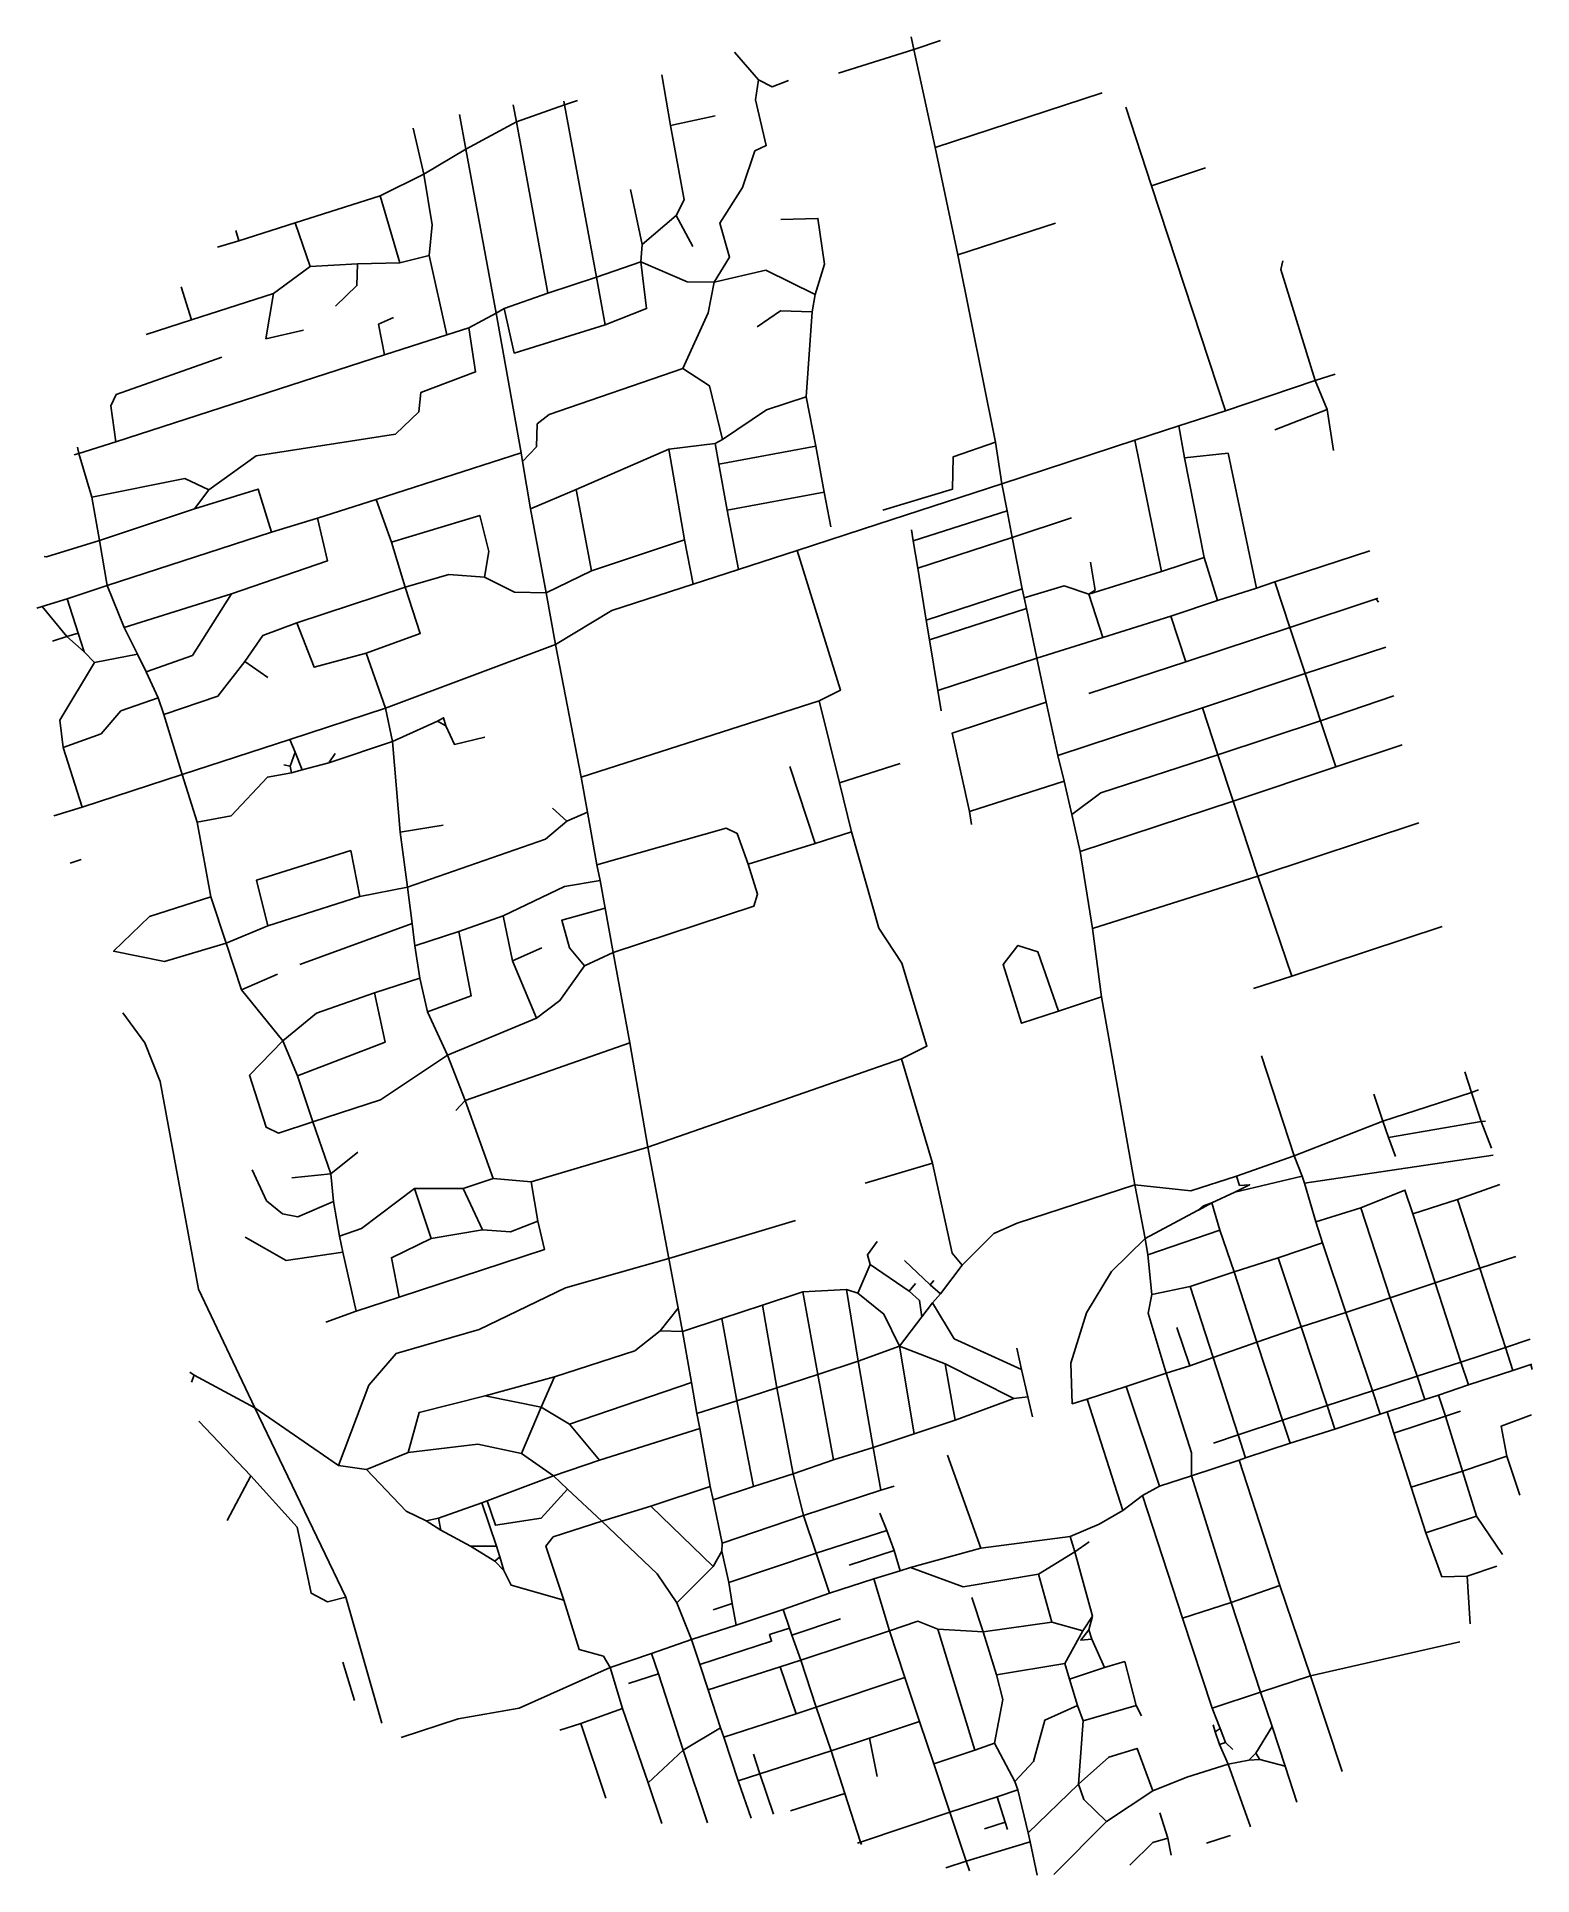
# Model space of a CAD drawing. Header units: metres. Extents: x 621548 to 624627, y 4838106 to 4841892.
import ezdxf

# ---------------------------------------------------------------- set-up
doc = ezdxf.new("R2010")
doc.units = ezdxf.units.M

msp = doc.modelspace()

# ---------------------------------------------------------------- linework, layer by layer
at = {"layer": 'ROADS'}
for points in [[(623353.6, 4841865.9), (623348.3, 4841892)], [(623408.6, 4841884.1), (623353.6, 4841865.9)], [(623033.6, 4841803.2), (622984.7, 4841860.4)], [(623353.6, 4841865.9), (623198.3, 4841817)], [(623397.7, 4841664.1), (623353.6, 4841865.9)], [(622852.6, 4841709.3), (622834.9, 4841814)], [(622942.3, 4841387), (622974.4, 4841438.2), (622954.5, 4841508), (623001.2, 4841581.7), (623026.3, 4841657.1), (623049.7, 4841667.9), (623027.8, 4841762.2), (623033.6, 4841803.2)], [(623033.6, 4841803.2), (623061.9, 4841788.8), (623095.8, 4841802.3)], [(622634.2, 4841751.7), (622632.7, 4841759.5)], [(622634.2, 4841751.7), (622661.2, 4841760.6)], [(623741.1, 4841776.5), (623397.7, 4841664.1)], [(622431.2, 4841660.4), (622418.2, 4841731.7)], [(622431.2, 4841660.4), (622535.6, 4841716.9)], [(622535.6, 4841716.9), (622529, 4841752)], [(622535.6, 4841716.9), (622634.2, 4841751.7)], [(622599.8, 4841363.8), (622535.6, 4841716.9)], [(622700, 4841396.8), (622634.2, 4841751.7)], [(622852.6, 4841709.3), (622944.3, 4841728.9)], [(623842.7, 4841585.1), (623790.2, 4841747.1)], [(622344.7, 4841609.3), (622322.5, 4841703.6)], [(622864.1, 4841523.9), (622881.1, 4841556.1), (622852.6, 4841709.3)], [(622344.7, 4841609.3), (622431.2, 4841660.4)], [(622493.5, 4841323.1), (622431.2, 4841660.4)], [(623444.4, 4841442.7), (623397.7, 4841664.1)], [(622254.9, 4841564.7), (622344.7, 4841609.3)], [(622355.7, 4841441.8), (622361.7, 4841504.6), (622344.7, 4841609.3)], [(623953.9, 4841622.1), (623842.7, 4841585.1)], [(622080.1, 4841508.6), (622254.9, 4841564.7)], [(622295.5, 4841426.7), (622254.9, 4841564.7)], [(622794.5, 4841464.5), (622770.1, 4841577.6)], [(623995.2, 4841122), (623842.7, 4841585.1)], [(621963.9, 4841472.1), (621957.4, 4841493)], [(621963.9, 4841472.1), (622080.1, 4841508.6)], [(622110.6, 4841418.8), (622080.1, 4841508.6)], [(622794.5, 4841464.5), (622864.1, 4841523.9)], [(622864.1, 4841523.9), (622898.6, 4841460.2)], [(623150.6, 4841361.3), (623169.5, 4841423.9), (623156.3, 4841517.8), (623079.5, 4841515.8)], [(623444.4, 4841442.7), (623645, 4841508.2)], [(621920.3, 4841458.6), (621963.9, 4841472.1)], [(622791.3, 4841428.8), (622794.5, 4841464.5)], [(622110.6, 4841418.8), (622035.5, 4841363)], [(622208, 4841424.1), (622110.6, 4841418.8)], [(622208, 4841424.1), (622207.1, 4841379.7), (622162.7, 4841337.4)], [(622295.5, 4841426.7), (622208, 4841424.1)], [(622355.7, 4841441.8), (622295.5, 4841426.7)], [(622392.4, 4841278.1), (622355.7, 4841441.8)], [(622700, 4841396.8), (622791.3, 4841428.8)], [(622718.1, 4841298.8), (622803.3, 4841332.1), (622791.3, 4841428.8)], [(622791.3, 4841428.8), (622887.1, 4841387.4), (622942.3, 4841387)], [(623521.5, 4841056.9), (623444.4, 4841442.7)], [(624179.7, 4841184.2), (624109.5, 4841413), (624113.6, 4841430.4)], [(621866.4, 4841309.1), (621844.9, 4841377)], [(622599.8, 4841363.8), (622700, 4841396.8)], [(622718.1, 4841298.8), (622700, 4841396.8)], [(622877.7, 4841208.7), (622930.3, 4841323.2), (622942.3, 4841387)], [(622942.3, 4841387), (623049.2, 4841411.4), (623150.6, 4841361.3)], [(622035.5, 4841363), (621866.4, 4841309.1)], [(622035.5, 4841363), (622019.8, 4841270.3), (622097, 4841288.1)], [(622510.1, 4841332.5), (622599.8, 4841363.8)], [(623144.6, 4841325.3), (623150.6, 4841361.3)], [(621866.4, 4841309.1), (621773.1, 4841278.9)], [(622263.9, 4841236.8), (622251.5, 4841300), (622282.6, 4841313.7)], [(622437.5, 4841292.6), (622493.5, 4841323.1)], [(622493.5, 4841323.1), (622510.1, 4841332.5)], [(622544.9, 4841035.4), (622493.5, 4841323.1)], [(622510.1, 4841332.5), (622530.9, 4841240.5), (622718.1, 4841298.8)], [(623144.6, 4841325.3), (623079.2, 4841327.9), (623031, 4841294.8)], [(623131.8, 4841150.8), (623144.6, 4841325.3)], [(621901.8, 4840958.7), (621999.5, 4841029), (622286.4, 4841073.4), (622334.7, 4841119.6), (622338.3, 4841159.4), (622451.2, 4841201.9), (622437.5, 4841292.6)], [(622263.9, 4841236.8), (622392.4, 4841278.1)], [(622392.4, 4841278.1), (622437.5, 4841292.6)], [(621711, 4841057.8), (621700.3, 4841132.1), (621711.4, 4841155.4), (621928.9, 4841231.9)], [(621711, 4841057.8), (622263.9, 4841236.8)], [(622548, 4841017.5), (622576.6, 4841047.6), (622578.4, 4841094.9), (622602.9, 4841114.1), (622877.7, 4841208.7)], [(622959.5, 4841062.8), (622932.9, 4841173.3), (622877.7, 4841208.7)], [(624221.1, 4841197), (624179.7, 4841184.2)], [(623131.8, 4841150.8), (623050.6, 4841123.8), (622959.5, 4841062.8)], [(623152, 4841049), (623131.8, 4841150.8)], [(624179.7, 4841184.2), (623995.2, 4841122)], [(624179.7, 4841184.2), (624204.5, 4841124.4)], [(623995.2, 4841122), (623899.3, 4841091)], [(624204.5, 4841124.4), (624097.1, 4841082.8)], [(624204.5, 4841124.4), (624218, 4841040.1)], [(623899.3, 4841091), (623808.9, 4841061.1)], [(623910.8, 4841024.8), (623899.3, 4841091)], [(621625.2, 4841030.8), (621634.3, 4841033.8)], [(621634.3, 4841033.8), (621631.6, 4841047.2)], [(621634.3, 4841033.8), (621711, 4841057.8)], [(621661.3, 4840943.6), (621634.3, 4841033.8)], [(622544.9, 4841035.4), (622246.8, 4840939.1)], [(622548, 4841017.5), (622544.9, 4841035.4)], [(622848.9, 4841042.4), (622658.1, 4840959.6)], [(622944.8, 4841054.4), (622848.9, 4841042.4)], [(622881.8, 4840856), (622848.9, 4841042.4)], [(622959.5, 4841062.8), (622944.8, 4841054.4)], [(622952.2, 4841011.7), (622944.8, 4841054.4)], [(623152, 4841049), (622952.2, 4841011.7)], [(623168.7, 4840954.5), (623152, 4841049)], [(623521.5, 4841056.9), (623434.9, 4841027), (623433.4, 4840960.5), (623289.8, 4840916.8)], [(623534.5, 4840971.4), (623521.5, 4841056.9)], [(623808.9, 4841061.1), (623534.5, 4840971.4)], [(623863.7, 4840790.8), (623808.9, 4841061.1)], [(624058.8, 4840756.7), (624000.5, 4841034.2), (623910.8, 4841024.8)], [(622564.6, 4840920.2), (622548, 4841017.5)], [(622969.4, 4840917.1), (622952.2, 4841011.7)], [(623951.3, 4840819.5), (623910.8, 4841024.8)], [(621661.3, 4840943.6), (621852.8, 4840982.2), (621901.8, 4840958.7)], [(621872.8, 4840919.8), (622003.8, 4840960.4), (622031.5, 4840871.6)], [(621872.8, 4840919.8), (621901.8, 4840958.7)], [(622658.1, 4840959.6), (622564.6, 4840920.2)], [(622689.9, 4840792.2), (622658.1, 4840959.6)], [(623534.5, 4840971.4), (623279.7, 4840888.3)], [(623545.5, 4840915.7), (623534.5, 4840971.4)], [(621676.9, 4840854.4), (621661.3, 4840943.6)], [(622246.8, 4840939.1), (622125.9, 4840900.3)], [(622278.1, 4840851.3), (622246.8, 4840939.1)], [(623168.7, 4840954.5), (622969.4, 4840917.1)], [(623182.9, 4840882.7), (623168.7, 4840954.5)], [(621676.9, 4840854.4), (621872.8, 4840919.8)], [(621948.6, 4840744.8), (622146.2, 4840812.6), (622125.9, 4840900.3)], [(622125.9, 4840900.3), (622031.5, 4840871.6)], [(622469.5, 4840779.2), (622478.6, 4840831.7), (622459.9, 4840906.3), (622278.1, 4840851.3)], [(622596.6, 4840747.1), (622564.6, 4840920.2)], [(622992.9, 4840795), (622969.4, 4840917.1)], [(623279.7, 4840888.3), (623113.2, 4840833.9)], [(623352, 4840853.7), (623545.5, 4840915.7)], [(623556, 4840860.5), (623545.5, 4840915.7)], [(623678.5, 4840901.6), (623556, 4840860.5)], [(621563.4, 4840821.5), (621567.8, 4840820.9), (621676.9, 4840854.4)], [(621693.1, 4840762), (621676.9, 4840854.4)], [(622031.5, 4840871.6), (621693.1, 4840762)], [(622306.5, 4840758.5), (622278.1, 4840851.3)], [(622881.8, 4840856), (622689.9, 4840792.2)], [(622899, 4840764.9), (622881.8, 4840856)], [(623352, 4840853.7), (623349.1, 4840876.9)], [(623361.8, 4840797.7), (623352, 4840853.7)], [(623556, 4840860.5), (623361.8, 4840797.7)], [(623576.9, 4840755), (623556, 4840860.5)], [(623113.2, 4840833.9), (622992.9, 4840795)], [(623113.2, 4840833.9), (623202.6, 4840546.3), (623159, 4840524.3)], [(623713.7, 4840744.3), (623727.3, 4840752.7), (623717.3, 4840810)], [(623951.3, 4840819.5), (623863.7, 4840790.8)], [(623979.1, 4840731.2), (623951.3, 4840819.5)], [(624292.8, 4840833.3), (624096.6, 4840769.6)], [(622469.5, 4840779.2), (622396.2, 4840784.5), (622306.5, 4840758.5)], [(622596.6, 4840747.1), (622531.4, 4840748.1), (622469.5, 4840779.2)], [(622689.9, 4840792.2), (622596.6, 4840747.1)], [(622992.9, 4840795), (622899, 4840764.9)], [(623378.8, 4840690.4), (623361.8, 4840797.7)], [(623863.7, 4840790.8), (623713.7, 4840744.3)], [(624096.6, 4840769.6), (624058.8, 4840756.7)], [(624127.6, 4840675.8), (624096.6, 4840769.6)], [(621610.4, 4840734.4), (621558.8, 4840718.6)], [(621693.1, 4840762), (621610.4, 4840734.4)], [(621633.4, 4840664), (621610.4, 4840734.4)], [(621728.1, 4840675.7), (621693.1, 4840762)], [(621728.1, 4840675.7), (621948.6, 4840744.8)], [(621773.2, 4840583.9), (621868.4, 4840618), (621948.6, 4840744.8)], [(622306.5, 4840758.5), (622083.4, 4840685.3)], [(622306.5, 4840758.5), (622337.5, 4840663.3), (622226.1, 4840622.7)], [(622616.2, 4840640.5), (622596.6, 4840747.1)], [(622899, 4840764.9), (622732, 4840710.3), (622616.2, 4840640.5)], [(623576.9, 4840755), (623378.8, 4840690.4)], [(623580.6, 4840736.7), (623576.9, 4840755)], [(623713.7, 4840744.3), (623662.8, 4840761.5), (623580.6, 4840736.7)], [(623585.4, 4840714.6), (623580.6, 4840736.7)], [(623742.7, 4840654.7), (623713.7, 4840744.3)], [(623979.1, 4840731.2), (623882.6, 4840698.9)], [(624058.8, 4840756.7), (623979.1, 4840731.2)], [(624305.3, 4840734.4), (624127.6, 4840675.8)], [(624308.9, 4840735.6), (624305.3, 4840734.4)], [(624310.2, 4840727.6), (624305.3, 4840734.4)], [(621558.8, 4840718.6), (621547.9, 4840715.4)], [(621610, 4840656.7), (621558.8, 4840718.6)], [(623585.4, 4840714.6), (623385.7, 4840650)], [(623606.6, 4840612.5), (623585.4, 4840714.6)], [(623882.6, 4840698.9), (623742.7, 4840654.7)], [(623913.5, 4840605.1), (623882.6, 4840698.9)], [(621610, 4840656.7), (621580.4, 4840647.3)], [(621633.4, 4840664), (621610, 4840656.7)], [(621645.8, 4840625.6), (621610, 4840656.7)], [(621645.8, 4840625.6), (621633.4, 4840664)], [(621755.1, 4840620.5), (621728.1, 4840675.7)], [(622083.4, 4840685.3), (622013, 4840658.7), (621976, 4840605.7)], [(622226.1, 4840622.7), (622118.8, 4840593.6), (622083.4, 4840685.3)], [(623385.7, 4840650), (623378.8, 4840690.4)], [(624127.6, 4840675.8), (623913.5, 4840605.1)], [(624159.1, 4840580.6), (624127.6, 4840675.8)], [(621666.5, 4840603.1), (621645.8, 4840625.6)], [(621755.1, 4840620.5), (621666.5, 4840603.1)], [(621773.2, 4840583.9), (621755.1, 4840620.5)], [(622266, 4840509.5), (622226.1, 4840622.7)], [(622616.2, 4840640.5), (622266, 4840509.5)], [(622668.8, 4840367.1), (622616.2, 4840640.5)], [(623402.9, 4840545.5), (623385.7, 4840650)], [(623742.7, 4840654.7), (623606.6, 4840612.5)], [(624325.6, 4840635), (624159.1, 4840580.6)], [(621602.4, 4840428.4), (621595.4, 4840484.4), (621666.5, 4840603.1)], [(621797.9, 4840530.6), (621773.2, 4840583.9)], [(621976, 4840605.7), (621920.9, 4840534.2), (621809.2, 4840496.3)], [(621976, 4840605.7), (622023.6, 4840572.6)], [(623606.6, 4840612.5), (623402.9, 4840545.5)], [(623625.8, 4840521.9), (623606.6, 4840612.5)], [(623913.5, 4840605.1), (623713.6, 4840539.7)], [(624159.1, 4840580.6), (623947.7, 4840509.8)], [(624191.1, 4840483.6), (624159.1, 4840580.6)], [(623410, 4840503.8), (623402.9, 4840545.5)], [(621797.9, 4840530.6), (621721.2, 4840504), (621680.3, 4840456.6), (621602.4, 4840428.4)], [(621809.2, 4840496.3), (621797.9, 4840530.6)], [(622266, 4840509.5), (622069, 4840445.1)], [(622280.6, 4840440.7), (622266, 4840509.5)], [(622668.8, 4840367.1), (623159, 4840524.3)], [(623200.4, 4840355.9), (623159, 4840524.3)], [(623468.3, 4840296.6), (623432.7, 4840458.1), (623625.8, 4840521.9)], [(623650.4, 4840412.1), (623625.8, 4840521.9)], [(623947.7, 4840509.8), (623650.4, 4840412.1)], [(623979.8, 4840413.1), (623947.7, 4840509.8)], [(624342, 4840534.7), (624191.1, 4840483.6)], [(621846.9, 4840372.6), (621809.2, 4840496.3)], [(622280.6, 4840440.7), (622373.2, 4840482.5)], [(622373.2, 4840482.5), (622385.4, 4840489.7), (622390.3, 4840472.9)], [(622373.2, 4840482.5), (622390.3, 4840472.9)], [(622390.3, 4840472.9), (622407.9, 4840434.8), (622470.7, 4840449.9)], [(624191.1, 4840483.6), (623979.8, 4840413.1)], [(624222.7, 4840388.6), (624191.1, 4840483.6)], [(621641.5, 4840305.7), (621602.4, 4840428.4)], [(622069, 4840445.1), (621846.9, 4840372.6)], [(622080.2, 4840418.5), (622069, 4840445.1)], [(622149.5, 4840396.6), (622280.6, 4840440.7)], [(622296.1, 4840253.9), (622280.6, 4840440.7)], [(624358.8, 4840433.6), (624222.7, 4840388.6)], [(622069.9, 4840389.8), (622056.5, 4840392.9)], [(622069.9, 4840389.8), (622080.2, 4840418.5)], [(622094.2, 4840382.1), (622080.2, 4840418.5)], [(622094.2, 4840382.1), (622149.5, 4840396.6)], [(622149.5, 4840396.6), (622162.3, 4840415.8)], [(623200.4, 4840355.9), (623325.4, 4840395.6)], [(623662.9, 4840358.7), (623650.4, 4840412.1)], [(623979.8, 4840413.1), (623738.8, 4840335), (623678.7, 4840290.5)], [(624011.4, 4840318.1), (623979.8, 4840413.1)], [(621846.9, 4840372.6), (621641.5, 4840305.7)], [(621877.9, 4840274.3), (621846.9, 4840372.6)], [(621877.9, 4840274.3), (621948.2, 4840287.9), (622022.7, 4840367.5), (622072, 4840376.1)], [(622072, 4840376.1), (622069.9, 4840389.8)], [(622072, 4840376.1), (622094.2, 4840382.1)], [(622681.6, 4840295.3), (622668.8, 4840367.1)], [(623150.4, 4840230.8), (623098.4, 4840389.2)], [(623225.2, 4840254.6), (623200.4, 4840355.9)], [(623662.9, 4840358.7), (623468.3, 4840296.6)], [(623678.7, 4840290.5), (623662.9, 4840358.7)], [(624222.7, 4840388.6), (624011.4, 4840318.1)], [(624011.4, 4840318.1), (623695.8, 4840214.2)], [(624061.9, 4840163.2), (624011.4, 4840318.1)], [(621641.5, 4840305.7), (621583.3, 4840287.6)], [(622639.3, 4840276.9), (622595.6, 4840239.5), (622311.1, 4840140.9)], [(622639.3, 4840276.9), (622609.8, 4840303.2)], [(622681.6, 4840295.3), (622639.3, 4840276.9)], [(622700.7, 4840186.4), (622681.6, 4840295.3)], [(623472.5, 4840269.5), (623468.3, 4840296.6)], [(623695.8, 4840214.2), (623678.7, 4840290.5)], [(621906.1, 4840121.1), (621877.9, 4840274.3)], [(622296.1, 4840253.9), (622384.8, 4840268.6)], [(622311.1, 4840140.9), (622296.1, 4840253.9)], [(622700.7, 4840186.4), (622967.2, 4840262.2), (622989.9, 4840251.4), (623012.6, 4840187.9)], [(623150.4, 4840230.8), (623225.2, 4840254.6)], [(623328.3, 4839787.3), (623380.7, 4839813.3), (623329, 4839983.9), (623281.7, 4840056.3), (623225.2, 4840254.6)], [(624393.6, 4840273.5), (624061.9, 4840163.2)], [(622213.1, 4840121.5), (622194.4, 4840215.9), (622000.2, 4840154.9), (622023.6, 4840060.9)], [(623012.6, 4840187.9), (623150.4, 4840230.8)], [(623721.8, 4840055.9), (623695.8, 4840214.2)], [(621616.7, 4840190), (621639.3, 4840197.5)], [(622707.8, 4840154.1), (622700.7, 4840186.4)], [(622734.7, 4840006.2), (623024.2, 4840101.5), (623031.8, 4840126.4), (623012.6, 4840187.9)], [(624061.9, 4840163.2), (623721.8, 4840055.9)], [(624131.8, 4839957.6), (624061.9, 4840163.2)], [(622311.1, 4840140.9), (622213.1, 4840121.5)], [(622320.6, 4840065.8), (622311.1, 4840140.9)], [(622707.8, 4840154.1), (622634.4, 4840142), (622508.3, 4840082)], [(622717.9, 4840097.4), (622707.8, 4840154.1)], [(621937.6, 4840025.3), (621810.9, 4839987.5), (621705.9, 4840008.8), (621780, 4840080), (621906.1, 4840121.1)], [(621937.6, 4840025.3), (621906.1, 4840121.1)], [(622213.1, 4840121.5), (622023.6, 4840060.9)], [(622675.3, 4839978.6), (622644.7, 4840015.7), (622628.6, 4840072.6), (622717.9, 4840097.4)], [(622734.7, 4840006.2), (622717.9, 4840097.4)], [(622023.6, 4840060.9), (621937.6, 4840025.3)], [(622320.6, 4840065.8), (622089.2, 4839981.3)], [(622326.4, 4840020), (622320.6, 4840065.8)], [(622416.9, 4840049.5), (622326.4, 4840020)], [(622352.1, 4839884.3), (622442.2, 4839916.9), (622416.9, 4840049.5)], [(622508.3, 4840082), (622416.9, 4840049.5)], [(622527, 4839989.2), (622508.3, 4840082)], [(623739.8, 4839914.6), (623721.8, 4840055.9)], [(624441.6, 4840059.5), (624131.8, 4839957.6)], [(621969.3, 4839929.5), (621937.6, 4840025.3)], [(622336.8, 4839953.4), (622326.4, 4840020)], [(622527, 4839989.2), (622587.8, 4840015.5)], [(623651.6, 4839885.6), (623575.2, 4839860.6), (623537.4, 4839981.2), (623567.9, 4840020.9), (623608.7, 4840007.6), (623651.6, 4839885.6)], [(622577, 4839871), (622527, 4839989.2)], [(622675.3, 4839978.6), (622625.1, 4839907), (622577, 4839871)], [(622734.7, 4840006.2), (622675.3, 4839978.6)], [(622768.6, 4839819.9), (622734.7, 4840006.2)], [(621969.3, 4839929.5), (622043.3, 4839961.5)], [(622336.8, 4839953.4), (622243.3, 4839923.1)], [(622352.1, 4839884.3), (622336.8, 4839953.4)], [(624131.8, 4839957.6), (624053, 4839932.3)], [(622054.3, 4839824), (621969.3, 4839929.5)], [(622243.3, 4839923.1), (622123.7, 4839881.1), (622054.3, 4839824)], [(622084.8, 4839752.2), (622265.1, 4839821.7), (622243.3, 4839923.1)], [(623739.8, 4839914.6), (623651.6, 4839885.6)], [(623808.5, 4839527.4), (623739.8, 4839914.6)], [(621996.6, 4839068.5), (621880.8, 4839313), (621802.2, 4839740.7), (621770.2, 4839820.4), (621725.1, 4839881.7)], [(622393.7, 4839794.5), (622352.1, 4839884.3)], [(622577, 4839871), (622393.7, 4839794.5)], [(622116.4, 4839657.4), (622045.3, 4839634.3), (622020, 4839646.3), (621986.2, 4839753.2), (622054.3, 4839824)], [(622084.8, 4839752.2), (622054.3, 4839824)], [(622393.7, 4839794.5), (622255.5, 4839702.5), (622116.4, 4839657.4)], [(622429.9, 4839701.1), (622393.7, 4839794.5)], [(622429.9, 4839701.1), (622768.6, 4839819.9)], [(622806.1, 4839605.4), (622768.6, 4839819.9)], [(622806.1, 4839605.4), (623328.3, 4839787.3)], [(623392.3, 4839572.6), (623328.3, 4839787.3)], [(624136.7, 4839587.5), (624069.2, 4839793.2)], [(622116.4, 4839657.4), (622084.8, 4839752.2)], [(624501.5, 4839717.9), (624487.8, 4839760.7)], [(624318.9, 4839658.9), (624300.8, 4839714.2)], [(624501.5, 4839717.9), (624318.9, 4839658.9)], [(624516.5, 4839723), (624501.5, 4839717.9)], [(624521.9, 4839657.8), (624501.5, 4839717.9)], [(622429.9, 4839701.1), (622410.6, 4839680.6)], [(622487.6, 4839540.5), (622429.9, 4839701.1)], [(622153.1, 4839550), (622116.4, 4839657.4)], [(624318.9, 4839658.9), (624136.7, 4839587.5)], [(624330.9, 4839625.5), (624318.9, 4839658.9)], [(624521.9, 4839657.8), (624330.9, 4839625.5)], [(624530.8, 4839659.1), (624521.9, 4839657.8)], [(624543.3, 4839603.3), (624521.9, 4839657.8)], [(622153.1, 4839550), (622209.1, 4839595.1)], [(622806.1, 4839605.4), (622565.5, 4839533.9)], [(622849.1, 4839375.8), (622806.1, 4839605.4)], [(624345.1, 4839585.8), (624330.9, 4839625.5)], [(622159.1, 4839493.6), (622085.4, 4839461.8), (622053.5, 4839467.9), (622020.7, 4839494.8), (621991.1, 4839558.9)], [(623392.3, 4839572.6), (623253.7, 4839531.1)], [(623452.8, 4839361.9), (623432.3, 4839387), (623392.3, 4839572.6)], [(624136.7, 4839587.5), (624018.2, 4839545.4)], [(624153.3, 4839545.6), (624136.7, 4839587.5)], [(624546.6, 4839588.8), (624158.1, 4839531.1)], [(622153.1, 4839550), (622072.8, 4839542.1)], [(622159.1, 4839493.6), (622153.1, 4839550)], [(622325.8, 4839520), (622216.3, 4839437.9), (622170.9, 4839421.7)], [(622425.9, 4839520.2), (622325.8, 4839520)], [(622359.9, 4839416.9), (622325.8, 4839520)], [(622487.6, 4839540.5), (622425.9, 4839520.2)], [(622465.8, 4839434.7), (622425.9, 4839520.2)], [(622565.5, 4839533.9), (622487.6, 4839540.5)], [(622565.5, 4839533.9), (622579.8, 4839452.6)], [(623808.5, 4839527.4), (623566.1, 4839448.4)], [(624018.2, 4839545.4), (623924.2, 4839515.1), (623808.5, 4839527.4)], [(623830.2, 4839417.3), (623808.5, 4839527.4)], [(624153.3, 4839545.6), (624014.4, 4839512.8)], [(624014.4, 4839512.8), (624044.9, 4839527.7), (624024.4, 4839526.5), (624018.2, 4839545.4)], [(624158.1, 4839531.1), (624153.3, 4839545.6)], [(624181.6, 4839451.7), (624158.1, 4839531.1)], [(624560.2, 4839528.2), (624472.9, 4839497.7)], [(622170.9, 4839421.7), (622159.1, 4839493.6)], [(623966.9, 4839490.8), (623830.2, 4839417.3)], [(623966.9, 4839490.8), (623949.9, 4839484.4), (623940, 4839475.6), (623966.9, 4839490.8)], [(624014.4, 4839512.8), (623966.9, 4839490.8)], [(623983.3, 4839434.2), (623966.9, 4839490.8)], [(624380.8, 4839468.1), (624364.8, 4839516.8), (624273.8, 4839480.5)], [(624472.9, 4839497.7), (624380.8, 4839468.1)], [(624518.9, 4839356.2), (624472.9, 4839497.7)], [(622579.8, 4839452.6), (622593.5, 4839394.7), (622294.1, 4839296)], [(622465.8, 4839434.7), (622522.9, 4839431.2), (622579.8, 4839452.6)], [(622849.1, 4839375.8), (623110.2, 4839454.3)], [(623566.1, 4839448.4), (623518.2, 4839427.5), (623452.8, 4839361.9)], [(624273.8, 4839480.5), (624181.6, 4839451.7)], [(624195.2, 4839407.9), (624181.6, 4839451.7)], [(624334.6, 4839295), (624273.8, 4839480.5)], [(624426.7, 4839326.1), (624380.8, 4839468.1)], [(622177.9, 4839389.3), (622061.3, 4839371.6), (621976.7, 4839419.7)], [(622177.9, 4839389.3), (622170.9, 4839421.7)], [(622294.1, 4839296), (622277.9, 4839377.5), (622359.9, 4839416.9)], [(622359.9, 4839416.9), (622465.8, 4839434.7)], [(623263.4, 4839363.5), (623257.9, 4839383.4), (623277.9, 4839410.8)], [(623710.6, 4839086.5), (623679.8, 4839077), (623677.1, 4839160.2), (623709.3, 4839264.4), (623760.3, 4839348.9), (623830.2, 4839417.3)], [(623835.5, 4839383.6), (623830.2, 4839417.3)], [(623983.3, 4839434.2), (623835.5, 4839383.6)], [(624013.1, 4839348.5), (623983.3, 4839434.2)], [(624195.2, 4839407.9), (624103.7, 4839377.3)], [(624243.3, 4839264.8), (624195.2, 4839407.9)], [(622849.1, 4839375.8), (622636.6, 4839315.9), (622458.5, 4839229.8), (622287.7, 4839180), (622231.5, 4839115.3), (622169.2, 4838949.6)], [(622205.2, 4839267.7), (622177.9, 4839389.3)], [(622868.7, 4839273.6), (622849.1, 4839375.8)], [(623387.1, 4839321.8), (623334.5, 4839372.1)], [(623843.7, 4839302), (623835.5, 4839383.6)], [(624103.7, 4839377.3), (624013.1, 4839348.5)], [(624151.4, 4839235.1), (624103.7, 4839377.3)], [(624593, 4839379.8), (624518.9, 4839356.2)], [(623238.6, 4839304.9), (623263.4, 4839363.5)], [(623343.7, 4839308.4), (623263.4, 4839363.5)], [(623387.1, 4839321.8), (623394.9, 4839330.7)], [(623452.8, 4839361.9), (623408.6, 4839303.2)], [(624013.1, 4839348.5), (623922.6, 4839318.3)], [(624059.6, 4839204), (624013.1, 4839348.5)], [(624518.9, 4839356.2), (624426.7, 4839326.1)], [(624571.6, 4839192.7), (624518.9, 4839356.2)], [(622294.1, 4839296), (622205.2, 4839267.7)], [(623125.4, 4839307.4), (623042, 4839279.7)], [(623215.2, 4839311.8), (623125.4, 4839307.4)], [(623155.7, 4839137.3), (623125.4, 4839307.4)], [(623238.8, 4839164.8), (623215.2, 4839311.8)], [(623238.6, 4839304.9), (623215.2, 4839311.8)], [(623324, 4839195.6), (623292.2, 4839261.5), (623238.6, 4839304.9)], [(623343.7, 4839308.4), (623356.8, 4839324.2)], [(623370.2, 4839255.7), (623365.6, 4839289.7), (623343.7, 4839308.4)], [(623408.6, 4839303.2), (623387.1, 4839321.8)], [(623408.6, 4839303.2), (623392.4, 4839284.6)], [(623873.2, 4839139.8), (623836, 4839263.5), (623843.7, 4839302)], [(623922.6, 4839318.3), (623843.7, 4839302)], [(623969.7, 4839172.3), (623922.6, 4839318.3)], [(624334.6, 4839295), (624243.3, 4839264.8)], [(624426.7, 4839326.1), (624334.6, 4839295)], [(624389.8, 4839133.5), (624334.6, 4839295)], [(624480.1, 4839162.5), (624426.7, 4839326.1)], [(622205.2, 4839267.7), (622143.3, 4839244.8)], [(622831.3, 4839226.7), (622868.7, 4839273.6)], [(622877.1, 4839225.7), (622868.7, 4839273.6)], [(623042, 4839279.7), (622958.2, 4839252.3)], [(623071.5, 4839109.7), (623042, 4839279.7)], [(623370.2, 4839255.7), (623324, 4839195.6)], [(623392.4, 4839284.6), (623370.2, 4839255.7)], [(623575.3, 4839147.5), (623436.7, 4839210.6), (623392.4, 4839284.6)], [(624243.3, 4839264.8), (624151.4, 4839235.1)], [(624298, 4839103.4), (624243.3, 4839264.8)], [(622613.7, 4839132.2), (622778.9, 4839186), (622831.3, 4839226.7)], [(622831.3, 4839226.7), (622877.1, 4839225.7)], [(622958.2, 4839252.3), (622877.1, 4839225.7)], [(622896.1, 4839120.3), (622877.1, 4839225.7)], [(622988.9, 4839082.7), (622958.2, 4839252.3)], [(623921.6, 4839154.8), (623895.3, 4839234)], [(624151.4, 4839235.1), (624059.6, 4839204)], [(624204.5, 4839073.2), (624151.4, 4839235.1)], [(623324, 4839195.6), (623238.8, 4839164.8)], [(623354.2, 4839015), (623324, 4839195.6)], [(623418, 4839159.3), (623324, 4839195.6)], [(623575.3, 4839147.5), (623565.9, 4839191.1)], [(624059.6, 4839204), (623969.7, 4839172.3)], [(624112.8, 4839043), (624059.6, 4839204)], [(624571.6, 4839192.7), (624480.1, 4839162.5)], [(624622.4, 4839209.7), (624571.6, 4839192.7)], [(624586.9, 4839145.6), (624571.6, 4839192.7)], [(621872.2, 4839135.7), (621862.7, 4839141.7)], [(623238.8, 4839164.8), (623155.7, 4839137.3)], [(623269.6, 4838986.9), (623238.8, 4839164.8)], [(623438.9, 4839042.7), (623418, 4839159.3)], [(623559.3, 4839087.5), (623418, 4839159.3)], [(623588.2, 4839091.4), (623575.3, 4839147.5)], [(623921.6, 4839154.8), (623873.2, 4839139.8)], [(623969.7, 4839172.3), (623921.6, 4839154.8)], [(624021.2, 4839012.8), (623969.7, 4839172.3)], [(624480.1, 4839162.5), (624389.8, 4839133.5)], [(624495.3, 4839116.1), (624480.1, 4839162.5)], [(624586.9, 4839145.6), (624495.3, 4839116.1)], [(624623.6, 4839157.7), (624586.9, 4839145.6)], [(624626, 4839158.5), (624623.6, 4839157.7)], [(624626.8, 4839147.5), (624623.6, 4839157.7)], [(621866.5, 4839121.3), (621872.2, 4839135.7)], [(621996.6, 4839068.5), (621872.2, 4839135.7)], [(622613.7, 4839132.2), (622471.1, 4839092.9)], [(622586.1, 4839069.7), (622613.7, 4839132.2)], [(622896.1, 4839120.3), (622644.9, 4839034.7)], [(622906.7, 4839056.8), (622896.1, 4839120.3)], [(623071.5, 4839109.7), (622988.9, 4839082.7)], [(623155.7, 4839137.3), (623071.5, 4839109.7)], [(623105, 4838932.3), (623071.5, 4839109.7)], [(623188, 4838961), (623155.7, 4839137.3)], [(623791.1, 4839112.1), (623710.6, 4839086.5)], [(623873.2, 4839139.8), (623791.1, 4839112.1)], [(623859.2, 4838906.8), (623791.1, 4839112.1)], [(623925.2, 4838928.3), (623925.5, 4838975.5), (623873.2, 4839139.8)], [(624298, 4839103.4), (624204.5, 4839073.2)], [(624389.8, 4839133.5), (624298, 4839103.4)], [(624313.8, 4839055.7), (624298, 4839103.4)], [(624405.8, 4839085.8), (624389.8, 4839133.5)], [(624495.3, 4839116.1), (624433.7, 4839094.8)], [(622184, 4838678.3), (621996.6, 4839068.5)], [(622169.2, 4838949.6), (621996.6, 4839068.5)], [(622471.1, 4839092.9), (622334.9, 4839059), (622312.6, 4838976.1)], [(622586.1, 4839069.7), (622471.1, 4839092.9)], [(622545.8, 4838974.5), (622586.1, 4839069.7)], [(622644.9, 4839034.7), (622586.1, 4839069.7)], [(622988.9, 4839082.7), (622906.7, 4839056.8)], [(623023.2, 4838906.1), (622988.9, 4839082.7)], [(623559.3, 4839087.5), (623438.9, 4839042.7)], [(623588.2, 4839091.4), (623559.3, 4839087.5)], [(623598, 4839049.9), (623588.2, 4839091.4)], [(623783.7, 4838857.1), (623710.6, 4839086.5)], [(624204.5, 4839073.2), (624112.8, 4839043)], [(624220.6, 4839024.2), (624204.5, 4839073.2)], [(624405.8, 4839085.8), (624328, 4839060)], [(624433.7, 4839094.8), (624405.8, 4839085.8)], [(624448.2, 4839051.1), (624433.7, 4839094.8)], [(621988.5, 4838928.7), (621881.6, 4839040.7)], [(622706.8, 4838960.4), (622644.9, 4839034.7)], [(622913, 4839025.7), (622906.7, 4839056.8)], [(623438.9, 4839042.7), (623354.2, 4839015)], [(624112.8, 4839043), (624021.2, 4839012.8)], [(624128.3, 4838996), (624112.8, 4839043)], [(624313.8, 4839055.7), (624220.6, 4839024.2)], [(624328, 4839060), (624313.8, 4839055.7)], [(624341.8, 4839016.5), (624328, 4839060)], [(624448.2, 4839051.1), (624341.8, 4839016.5)], [(624448.2, 4839051.1), (624478.8, 4839061.6)], [(624483.4, 4838938.3), (624448.2, 4839051.1)], [(624574.5, 4838968.8), (624563.2, 4839031), (624625.5, 4839053.7)], [(622545.8, 4838974.5), (622455.9, 4838993.4), (622312.6, 4838976.1)], [(622913, 4839025.7), (622706.8, 4838960.4)], [(622934.5, 4838906.1), (622913, 4839025.7)], [(623354.2, 4839015), (623269.6, 4838986.9)], [(624021.2, 4839012.8), (623970.3, 4838995.9)], [(624036.4, 4838965.6), (624021.2, 4839012.8)], [(624128.3, 4838996), (624036.4, 4838965.6)], [(624220.6, 4839024.2), (624128.3, 4838996)], [(624377.3, 4838905.1), (624341.8, 4839016.5)], [(622312.6, 4838976.1), (622226.8, 4838941.1)], [(622612, 4838928.1), (622545.8, 4838974.5)], [(622706.8, 4838960.4), (622612, 4838928.1)], [(623188, 4838961), (623105, 4838932.3)], [(623269.6, 4838986.9), (623188, 4838961)], [(623285.6, 4838898.8), (623269.6, 4838986.9)], [(623422.8, 4838971.2), (623491.6, 4838779.1)], [(624023.7, 4838960.5), (623925.2, 4838928.3)], [(624036.4, 4838965.6), (624023.7, 4838960.5)], [(624107.5, 4838702.4), (624023.7, 4838960.5)], [(624574.5, 4838968.8), (624483.4, 4838938.3)], [(624601.2, 4838888.3), (624574.5, 4838968.8)], [(621988.5, 4838928.7), (621939.9, 4838836.5)], [(622184, 4838678.3), (622146.3, 4838668.6), (622113.1, 4838686.5), (622083.9, 4838822.8), (621988.5, 4838928.7)], [(622226.8, 4838941.1), (622169.2, 4838949.6)], [(622349.8, 4838836), (622308.5, 4838855.3), (622226.8, 4838941.1)], [(622612, 4838928.1), (622475.3, 4838876.6)], [(622640.8, 4838901.2), (622612, 4838928.1)], [(623105, 4838932.3), (623023.2, 4838906.1)], [(623126.3, 4838846.6), (623105, 4838932.3)], [(623925.2, 4838928.3), (623859.2, 4838906.8)], [(624007.2, 4838667.3), (623925.2, 4838928.3)], [(624483.4, 4838938.3), (624377.3, 4838905.1)], [(624512.3, 4838845.3), (624483.4, 4838938.3)], [(622475.3, 4838876.6), (622464.5, 4838872.8)], [(622640.8, 4838901.2), (622586.2, 4838841.4), (622492.1, 4838826.6), (622475.3, 4838876.6)], [(622711.4, 4838835.2), (622640.8, 4838901.2)], [(622934.5, 4838906.1), (622812.3, 4838865.9)], [(622940.4, 4838878.9), (622934.5, 4838906.1)], [(623023.2, 4838906.1), (622940.4, 4838878.9)], [(622958.7, 4838789.5), (622940.4, 4838878.9)], [(623285.6, 4838898.8), (623126.3, 4838846.6)], [(623313.1, 4838906.9), (623285.6, 4838898.8)], [(623824.4, 4838887.7), (623783.7, 4838857.1)], [(623859.2, 4838906.8), (623824.4, 4838887.7)], [(623907.1, 4838635.4), (623824.4, 4838887.7)], [(624407.7, 4838811.2), (624377.3, 4838905.1)], [(622374.7, 4838841.3), (622349.8, 4838836)], [(622464.5, 4838872.8), (622374.7, 4838841.3)], [(622380, 4838816.7), (622374.7, 4838841.3)], [(622494.2, 4838783.8), (622464.5, 4838872.8)], [(622812.3, 4838865.9), (622711.4, 4838835.2)], [(622940.5, 4838741.9), (622812.3, 4838865.9)], [(623126.3, 4838846.6), (622958.7, 4838789.5)], [(623152.7, 4838769.1), (623126.3, 4838846.6)], [(623298.1, 4838815.6), (623283.4, 4838851.2)], [(623734.9, 4838828.6), (623783.7, 4838857.1)], [(624512.3, 4838845.3), (624407.7, 4838811.2)], [(624565.5, 4838766.6), (624512.3, 4838845.3)], [(622380, 4838816.7), (622349.8, 4838836)], [(622441, 4838783.7), (622380, 4838816.7)], [(622632.7, 4838672.1), (622596.3, 4838783.4), (622611.3, 4838803), (622711.4, 4838835.2)], [(622865.6, 4838666.7), (622825.5, 4838726.9), (622711.4, 4838835.2)], [(623298.1, 4838815.6), (623152.7, 4838769.1)], [(623312.8, 4838774.8), (623298.1, 4838815.6)], [(623675.2, 4838803.3), (623491.6, 4838779.1)], [(623734.9, 4838828.6), (623675.2, 4838803.3)], [(623684.9, 4838771.6), (623675.2, 4838803.3)], [(624492.8, 4838722), (624440.8, 4838720.5), (624407.7, 4838811.2)], [(622494.2, 4838783.8), (622441, 4838783.7)], [(622490.9, 4838752.5), (622441, 4838783.7)], [(622501.3, 4838761.9), (622494.2, 4838783.8)], [(622958.1, 4838773.2), (622940.5, 4838741.9)], [(622958.1, 4838773.2), (622958.7, 4838789.5)], [(622972.4, 4838708.7), (622958.1, 4838773.2)], [(623152.7, 4838769.1), (622972.4, 4838708.7)], [(623179.9, 4838686.5), (623152.7, 4838769.1)], [(623312.8, 4838774.8), (623220.2, 4838744.1)], [(623325.8, 4838732.8), (623312.8, 4838774.8)], [(623491.6, 4838779.1), (623346.6, 4838739.4)], [(623684.9, 4838771.6), (623610, 4838725.7)], [(623714.4, 4838792.2), (623684.9, 4838771.6)], [(623721.2, 4838639.6), (623684.9, 4838771.6)], [(622501.3, 4838761.9), (622490.9, 4838752.5)], [(622509.3, 4838733.6), (622490.9, 4838752.5)], [(622509.3, 4838733.6), (622501.3, 4838761.9)], [(622632.7, 4838672.1), (622524.6, 4838702.9), (622509.3, 4838733.6)], [(622940.5, 4838741.9), (622865.6, 4838666.7)], [(623325.8, 4838732.8), (623271.3, 4838716.5)], [(623346.6, 4838739.4), (623325.8, 4838732.8)], [(623610, 4838725.7), (623455.4, 4838699.9), (623346.6, 4838739.4)], [(623637.7, 4838627.2), (623610, 4838725.7)], [(624554.1, 4838742.6), (624492.8, 4838722)], [(622979.8, 4838665.7), (622972.4, 4838708.7)], [(623179.9, 4838686.5), (623084.8, 4838653)], [(623271.3, 4838716.5), (623179.9, 4838686.5)], [(623303.4, 4838609.1), (623271.3, 4838716.5)], [(624107.5, 4838702.4), (624007.2, 4838667.3)], [(624170, 4838516.4), (624107.5, 4838702.4)], [(624499, 4838623.8), (624492.8, 4838722)], [(622258.2, 4838418.9), (622184, 4838678.3)], [(622728.4, 4838533.8), (622714.4, 4838557), (622664.4, 4838570.7), (622632.7, 4838672.1)], [(622895.6, 4838591), (622865.6, 4838666.7)], [(622979.8, 4838665.7), (622940.3, 4838652.3)], [(622987.8, 4838621.1), (622979.8, 4838665.7)], [(623084.8, 4838653), (622987.8, 4838621.1)], [(623097.7, 4838614.8), (623084.8, 4838653)], [(623496.1, 4838607.2), (623472.8, 4838677.8)], [(624007.2, 4838667.3), (623907.1, 4838635.4)], [(624067.6, 4838483.2), (624007.2, 4838667.3)], [(622987.8, 4838621.1), (622895.6, 4838591)], [(623097.7, 4838614.8), (623056.6, 4838601.3), (623060.7, 4838587.6), (622912.8, 4838539.6)], [(623102.5, 4838600.4), (623097.7, 4838614.8)], [(623102.5, 4838600.4), (623202.9, 4838634.1)], [(623403, 4838612.3), (623361.9, 4838628.9), (623303.4, 4838609.1)], [(623479, 4838363.3), (623403, 4838612.3)], [(623496.1, 4838607.2), (623403, 4838612.3)], [(623637.7, 4838627.2), (623496.1, 4838607.2)], [(623701.3, 4838609.1), (623637.7, 4838627.2)], [(623720.1, 4838591.9), (623697.4, 4838590.2), (623714, 4838611)], [(623701.3, 4838609.1), (623721.2, 4838639.6)], [(623714, 4838611), (623721.2, 4838639.6)], [(623720.1, 4838591.9), (623714, 4838611)], [(623968, 4838449.6), (623907.1, 4838635.4)], [(622895.6, 4838591), (622813.2, 4838562.6)], [(622912.8, 4838539.6), (622895.6, 4838591)], [(623120.9, 4838548.6), (623102.5, 4838600.4)], [(623303.4, 4838609.1), (623120.9, 4838548.6)], [(623334.9, 4838513.3), (623303.4, 4838609.1)], [(623523.5, 4838518.3), (623496.1, 4838607.2)], [(623664.6, 4838542.2), (623701.3, 4838609.1)], [(623745.9, 4838534), (623720.1, 4838591.9)], [(624477.5, 4838586.2), (624170, 4838516.4)], [(622202, 4838465.8), (622177.9, 4838544.9)], [(622813.2, 4838562.6), (622728.4, 4838533.8)], [(622827.6, 4838520.9), (622813.2, 4838562.6)], [(622930.2, 4838487.4), (622912.8, 4838539.6)], [(623120.9, 4838548.6), (623078.7, 4838534.7)], [(623152.7, 4838452.2), (623120.9, 4838548.6)], [(623664.6, 4838542.2), (623523.5, 4838518.3)], [(623674.1, 4838509.6), (623664.6, 4838542.2)], [(623811.5, 4838455.4), (623787.8, 4838545.7), (623745.9, 4838534)], [(622728.4, 4838533.8), (622541.3, 4838449.7), (622415.8, 4838428.2), (622298.4, 4838389.4)], [(622754, 4838449.2), (622728.4, 4838533.8)], [(622827.6, 4838520.9), (622766, 4838500.7)], [(622878.6, 4838363.7), (622827.6, 4838520.9)], [(623078.7, 4838534.7), (622930.2, 4838487.4)], [(623111.4, 4838438), (623078.7, 4838534.7)], [(623334.9, 4838513.3), (623152.7, 4838452.2)], [(623365.6, 4838422.2), (623334.9, 4838513.3)], [(623520, 4838378), (623536.9, 4838468), (623523.5, 4838518.3)], [(623745.9, 4838534), (623674.1, 4838509.6)], [(623690.8, 4838455.6), (623674.1, 4838509.6)], [(624170, 4838516.4), (624067.6, 4838483.2)], [(624235.3, 4838319.6), (624170, 4838516.4)], [(622955.7, 4838409.1), (622930.2, 4838487.4)], [(624067.6, 4838483.2), (623968, 4838449.6)], [(624091.1, 4838412), (624067.6, 4838483.2)], [(622754, 4838449.2), (622668.3, 4838418.4)], [(622806.6, 4838296.3), (622754, 4838449.2)], [(623111.4, 4838438), (622962.6, 4838390.4)], [(623152.7, 4838452.2), (623111.4, 4838438)], [(623183.3, 4838362.1), (623152.7, 4838452.2)], [(623365.6, 4838422.2), (623262.3, 4838388)], [(623394.9, 4838335.2), (623365.6, 4838422.2)], [(623690.8, 4838455.6), (623623.3, 4838425.4), (623599.8, 4838339.9), (623561.7, 4838299.2)], [(623702.4, 4838423.6), (623690.8, 4838455.6)], [(623692.4, 4838293.7), (623702.4, 4838423.6)], [(623702.4, 4838423.6), (623811.5, 4838455.4)], [(623822.3, 4838434.1), (623811.5, 4838455.4)], [(623984.2, 4838408.1), (623968, 4838449.6)], [(622668.3, 4838418.4), (622624.8, 4838404.9)], [(622719.8, 4838264.5), (622668.3, 4838418.4)], [(622955.7, 4838409.1), (622878.6, 4838363.7)], [(622962.6, 4838390.4), (622955.7, 4838409.1)], [(622991.9, 4838300), (622962.6, 4838390.4)], [(623262.3, 4838388), (623183.3, 4838362.1)], [(623262.3, 4838388), (623278.4, 4838309.3)], [(623974.2, 4838401.4), (623969.6, 4838415.3)], [(623974.2, 4838401.4), (623984.2, 4838408.1)], [(623982.9, 4838374.9), (623974.2, 4838401.4)], [(623995.6, 4838378.9), (623984.2, 4838408.1)], [(624057.9, 4838357.1), (624091.1, 4838412)], [(624118.1, 4838330.2), (624091.1, 4838412)], [(622878.6, 4838363.7), (622806.6, 4838296.3)], [(622929, 4838214), (622878.6, 4838363.7)], [(623036.6, 4838314.5), (623023.2, 4838355.3)], [(623183.3, 4838362.1), (623036.6, 4838314.5)], [(623211.9, 4838274.3), (623183.3, 4838362.1)], [(623479, 4838363.3), (623394.9, 4838335.2)], [(623520, 4838378), (623479, 4838363.3)], [(623561.7, 4838299.2), (623520, 4838378)], [(623845.5, 4838279.6), (623813.1, 4838367), (623755, 4838348.7), (623692.4, 4838293.7)], [(623982.9, 4838374.9), (623995.6, 4838378.9)], [(624000.5, 4838334.6), (623982.9, 4838374.9)], [(623995.6, 4838378.9), (624010.7, 4838364.5)], [(624043.3, 4838342.7), (624057.9, 4838357.1)], [(624066.1, 4838344.4), (624057.9, 4838357.1)], [(623036.6, 4838314.5), (622991.9, 4838300)], [(623064.6, 4838231.4), (623036.6, 4838314.5)], [(623428, 4838235.6), (623394.9, 4838335.2)], [(624000.5, 4838334.6), (623915.7, 4838307.5)], [(624043.3, 4838342.7), (624000.5, 4838334.6)], [(624046.7, 4838205.3), (624000.5, 4838334.6)], [(624043.3, 4838342.7), (624066.1, 4838344.4)], [(624118.1, 4838330.2), (624066.1, 4838344.4)], [(624142.5, 4838256.3), (624118.1, 4838330.2)], [(622834.7, 4838212.6), (622806.6, 4838296.3)], [(623018.4, 4838223.5), (622991.9, 4838300)], [(623211.9, 4838274.3), (623099.6, 4838238.4)], [(623244, 4838174), (623211.9, 4838274.3)], [(623567.6, 4838281.7), (623525.2, 4838267.3)], [(623567.6, 4838281.7), (623561.7, 4838299.2)], [(623588.8, 4838193), (623567.6, 4838281.7)], [(623692.4, 4838293.7), (623588.8, 4838193)], [(623750.1, 4838216.8), (623703.4, 4838261.6), (623692.4, 4838293.7)], [(623845.5, 4838279.6), (623750.1, 4838216.8)], [(623915.7, 4838307.5), (623845.5, 4838279.6)], [(623428, 4838235.6), (623244, 4838174)], [(623525.2, 4838267.3), (623428, 4838235.6)], [(623461.1, 4838134.5), (623428, 4838235.6)], [(623525.2, 4838267.3), (623541.8, 4838215.1)], [(623876.6, 4838182.1), (623860.2, 4838234.2)], [(623541.8, 4838215.1), (623499.2, 4838201.1)], [(623541.8, 4838215.1), (623546.6, 4838199.8)], [(623750.1, 4838216.8), (623641.9, 4838107.4)], [(623244, 4838174), (623237.8, 4838172)], [(623245.6, 4838169.3), (623244, 4838174)], [(623592.8, 4838174.5), (623461.1, 4838134.5)], [(623592.8, 4838174.5), (623588.8, 4838193)], [(623607.3, 4838105.8), (623592.8, 4838174.5)], [(623876.6, 4838182.1), (623845.8, 4838173.1), (623798.4, 4838126.8)], [(623883.4, 4838147), (623876.6, 4838182.1)], [(624000.5, 4838186.1), (623956.2, 4838172)], [(624005.7, 4838187.7), (624000.5, 4838186.1)], [(624000.6, 4838185.8), (624000.5, 4838186.1)], [(623461.1, 4838134.5), (623419.5, 4838121)], [(623467.9, 4838114.8), (623461.1, 4838134.5)]]:
    msp.add_lwpolyline(points, dxfattribs=at)

doc.saveas('drawing.dxf')
